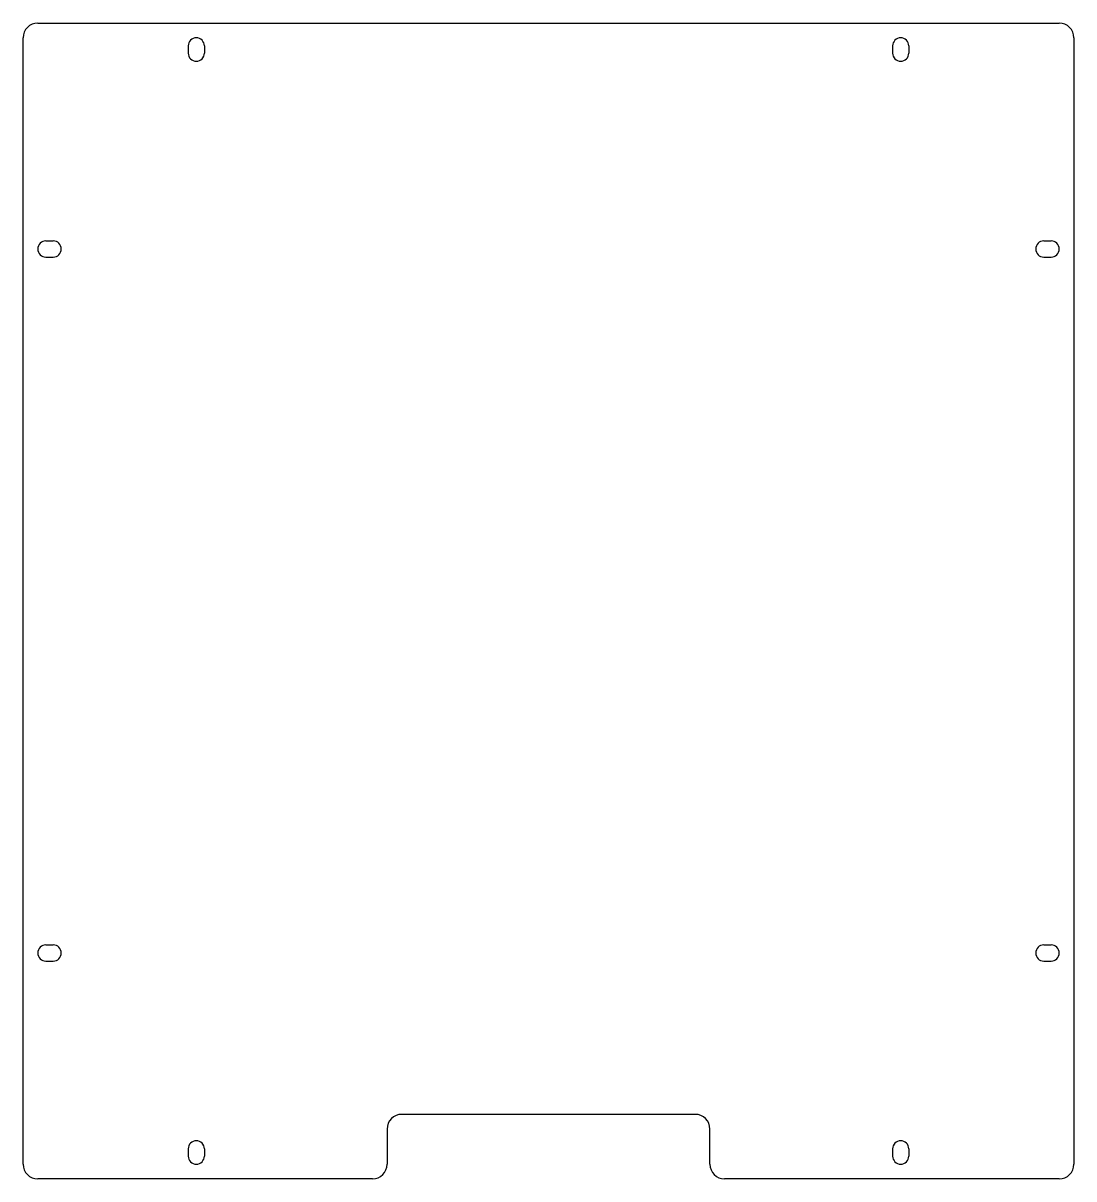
# Model space of a CAD drawing. Extents: x -179 to 179, y -274 to 120.
import ezdxf

# ---------------------------------------------------------------- set-up
doc = ezdxf.new("R2010")
doc.units = 0
doc.layers.add('Shape2DView032', color=7, linetype='CONTINUOUS')

msp = doc.modelspace()

# ---------------------------------------------------------------- linework, layer by layer
at = {"layer": 'Shape2DView032'}
for p, q in [((-174, 120), (174, 120)), ((-179, -269), (-179, 115)), ((179, 115), (179, -269)), ((-122.75, 112.25), (-122.75, 111)), ((-122.75, 111), (-122.75, 109.75)), ((-117.25, 112.25), (-117.25, 111)), ((-117.25, 111), (-117.25, 109.75)), ((117.25, 112.25), (117.25, 111)), ((117.25, 111), (117.25, 109.75)), ((122.75, 112.25), (122.75, 111)), ((122.75, 111), (122.75, 109.75)), ((-171.25, 45.75), (-170, 45.75)), ((-170, 45.75), (-168.75, 45.75)), ((168.75, 45.75), (170, 45.75)), ((170, 45.75), (171.25, 45.75)), ((-171.25, 40.25), (-170, 40.25)), ((-170, 40.25), (-168.75, 40.25)), ((168.75, 40.25), (170, 40.25)), ((170, 40.25), (171.25, 40.25)), ((-171.25, -194.25), (-170, -194.25)), ((-170, -194.25), (-168.75, -194.25)), ((168.75, -194.25), (170, -194.25)), ((170, -194.25), (171.25, -194.25)), ((-171.25, -199.75), (-170, -199.75)), ((-170, -199.75), (-168.75, -199.75)), ((168.75, -199.75), (170, -199.75)), ((170, -199.75), (171.25, -199.75)), ((50, -252), (-50, -252)), ((-55, -257), (-55, -269)), ((55, -269), (55, -257)), ((-122.75, -263.75), (-122.75, -265)), ((-117.25, -263.75), (-117.25, -265)), ((117.25, -263.75), (117.25, -265)), ((122.75, -263.75), (122.75, -265)), ((-122.75, -265), (-122.75, -266.25)), ((-117.25, -265), (-117.25, -266.25)), ((117.25, -265), (117.25, -266.25)), ((122.75, -265), (122.75, -266.25)), ((-60, -274), (-174, -274)), ((174, -274), (60, -274))]:
    msp.add_line(p, q, dxfattribs=at)
for centre, radius, start, end in [((-174, 115), 5, 90, 180), ((174, 115), 5, 0, 90), ((-120, 112.25), 2.75, 0, 180), ((120, 112.25), 2.75, 0, 180), ((-120, 109.75), 2.75, 180, 0), ((120, 109.75), 2.75, 180, 0), ((-171.25, 43), 2.75, 90, -90), ((-168.75, 43), 2.75, -90, 90), ((168.75, 43), 2.75, 90, -90), ((171.25, 43), 2.75, -90, 90), ((-171.25, -197), 2.75, 90, -90), ((-168.75, -197), 2.75, -90, 90), ((168.75, -197), 2.75, 90, -90), ((171.25, -197), 2.75, -90, 90), ((-50, -257), 5, 90, 180), ((50, -257), 5, 0, 90), ((-120, -263.75), 2.75, 0, 180), ((120, -263.75), 2.75, 0, 180), ((-120, -266.25), 2.75, 180, 0), ((120, -266.25), 2.75, 180, 0), ((-174, -269), 5, 180, -90), ((-60, -269), 5, -90, 0), ((60, -269), 5, 180, -90), ((174, -269), 5, -90, 0)]:
    msp.add_arc(centre, radius, start, end, dxfattribs=at)

doc.saveas('drawing.dxf')
